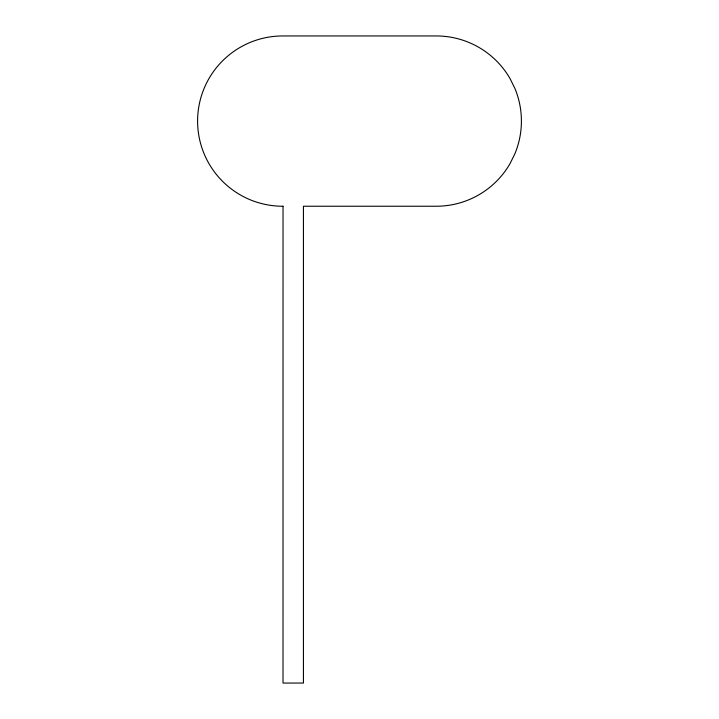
<?xml version="1.0" encoding="UTF-8"?>
<svg xmlns="http://www.w3.org/2000/svg" width="719" height="719" viewBox="0 0 719 719"><rect width="100%" height="100%" fill="white"/><g stroke="black" fill="none" stroke-linecap="round" stroke-linejoin="round"><path stroke-width="1.08" d="M283.034 206.236L283.007 683.05L303.436 683.05L303.436 206.236L436.262 206.236A85.148 85.148 0 0 0 510.005 163.671L514.93 153.677A85.148 85.148 0 0 0 514.93 88.509L510.005 78.524A85.148 85.148 0 0 0 436.262 35.95L282.738 35.95A85.148 85.148 0 0 0 197.59 121.241A85.148 85.148 0 0 0 283.034 206.236"/></g></svg>
